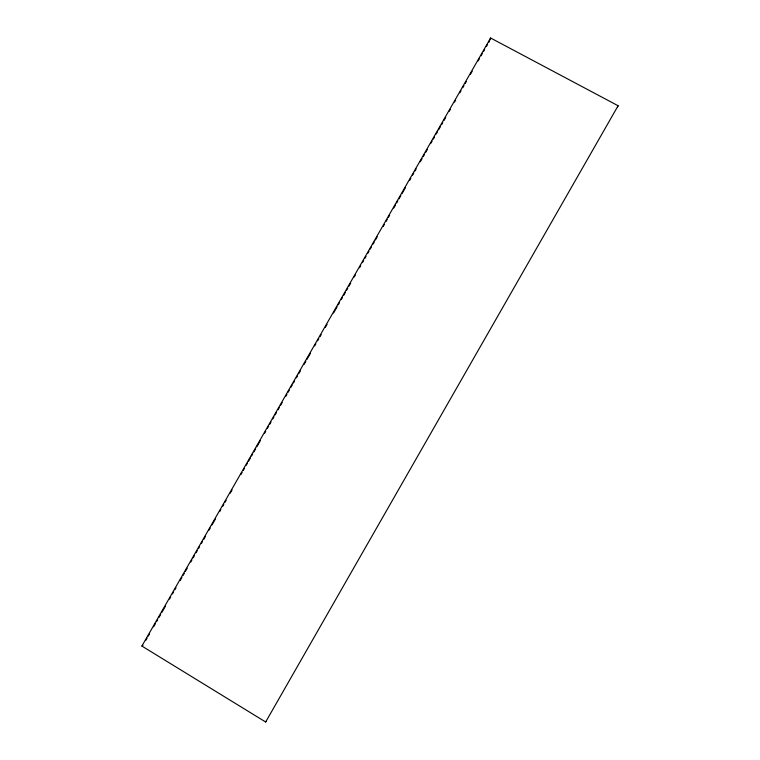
<?xml version="1.0" encoding="UTF-8"?>
<svg xmlns="http://www.w3.org/2000/svg" width="760" height="760" viewBox="0 0 760 760"><rect width="100%" height="100%" fill="white"/><g stroke="black" fill="none" stroke-linecap="round" stroke-linejoin="round"><path stroke-width="1.14" d="M617.586 106.856L618.108 105.745L490.608 38L488.747 42.408M490.608 38L141.892 646.057L265.658 722L618.108 105.745M145.92 640.205L147.098 638.153M148.276 636.091L149.454 634.039M153.586 626.829L155.353 623.751M156.541 621.689L157.719 619.628M158.897 617.576L160.664 614.489M161.851 612.427L165.386 606.252M169.518 599.051L170.696 596.999M172.472 593.911L173.65 591.85M174.828 589.788L176.006 587.736M180.139 580.535L181.906 577.448M183.093 575.386L184.272 573.334M185.45 571.273L187.216 568.186M190.76 562.01L191.938 559.958M193.116 557.897L194.303 555.836M196.07 552.748L197.248 550.696M198.427 548.635L199.614 546.582M201.381 543.495L202.559 541.433M203.737 539.372L205.513 536.284M209.048 530.119L210.235 528.058M212.002 524.97L215.545 518.795M219.678 511.594L220.856 509.532M222.623 506.454L223.801 504.393M224.988 502.331L226.166 500.279M230.299 493.078L232.066 489.991M240.92 474.553L242.098 472.492M243.276 470.44L244.454 468.378M246.23 465.291L247.409 463.239M248.587 461.177L250.353 458.09M251.541 456.038L252.719 453.976M253.897 451.915L255.664 448.827M256.851 446.776L260.385 440.601M264.518 433.399L265.696 431.338M267.473 428.25L268.651 426.198M269.828 424.137L271.006 422.075M272.783 418.988L273.961 416.936M275.139 414.874L276.317 412.822M278.094 409.735L279.272 407.673M280.449 405.612L282.216 402.534M285.76 396.359L286.938 394.298M288.116 392.236L289.303 390.184M291.07 387.096L292.248 385.035M293.436 382.983L294.614 380.921M296.381 377.834L297.559 375.782M298.747 373.72L300.513 370.633M304.057 364.458L305.824 361.37M307.002 359.319L310.545 353.144M314.678 345.942L315.856 343.881M317.623 340.793L318.801 338.741M319.988 336.68L321.166 334.618M325.299 327.417L327.066 324.33M333.555 313.015L337.098 306.841M338.276 304.779L339.454 302.727M341.231 299.639L342.409 297.578M343.587 295.526L345.353 292.438M346.541 290.377L347.719 288.315M348.897 286.263L350.664 283.176M354.207 277.001L355.385 274.94M359.518 267.738L360.696 265.687M362.472 262.599L363.651 260.537M364.828 258.485L366.006 256.424M367.783 253.337L368.961 251.275M370.139 249.223L371.317 247.161M373.094 244.074L374.272 242.022M375.449 239.96L377.216 236.873M383.125 226.584L384.303 224.523M386.07 221.445L387.248 219.383M388.436 217.322L389.614 215.27M393.747 208.069L395.513 204.982M396.691 202.92L397.869 200.858M399.057 198.806L400.824 195.719M402.002 193.657L405.545 187.482M409.678 180.281L410.856 178.23M412.623 175.142L413.801 173.081M414.988 171.019L416.166 168.967M420.299 161.766L422.066 158.678M423.244 156.617L424.422 154.565M425.609 152.504L427.376 149.416M430.92 143.241L432.098 141.189M433.276 139.127L434.454 137.066M436.23 133.978L437.409 131.927M438.587 129.865L440.353 126.777M441.541 124.725L442.719 122.664M443.897 120.602L445.664 117.515M449.207 111.349L450.385 109.288M454.518 102.087L455.696 100.026M459.828 92.824L461.006 90.772M462.783 87.685L463.961 85.623M465.139 83.562L466.317 81.51M470.449 74.309L472.216 71.221M478.125 60.933L479.303 58.871M481.07 55.784L482.248 53.722M483.436 51.67L484.614 49.609M486.381 46.521L487.559 44.47M265.658 722L266.323 721.031M141.892 646.057L142.965 645.354"/></g></svg>
